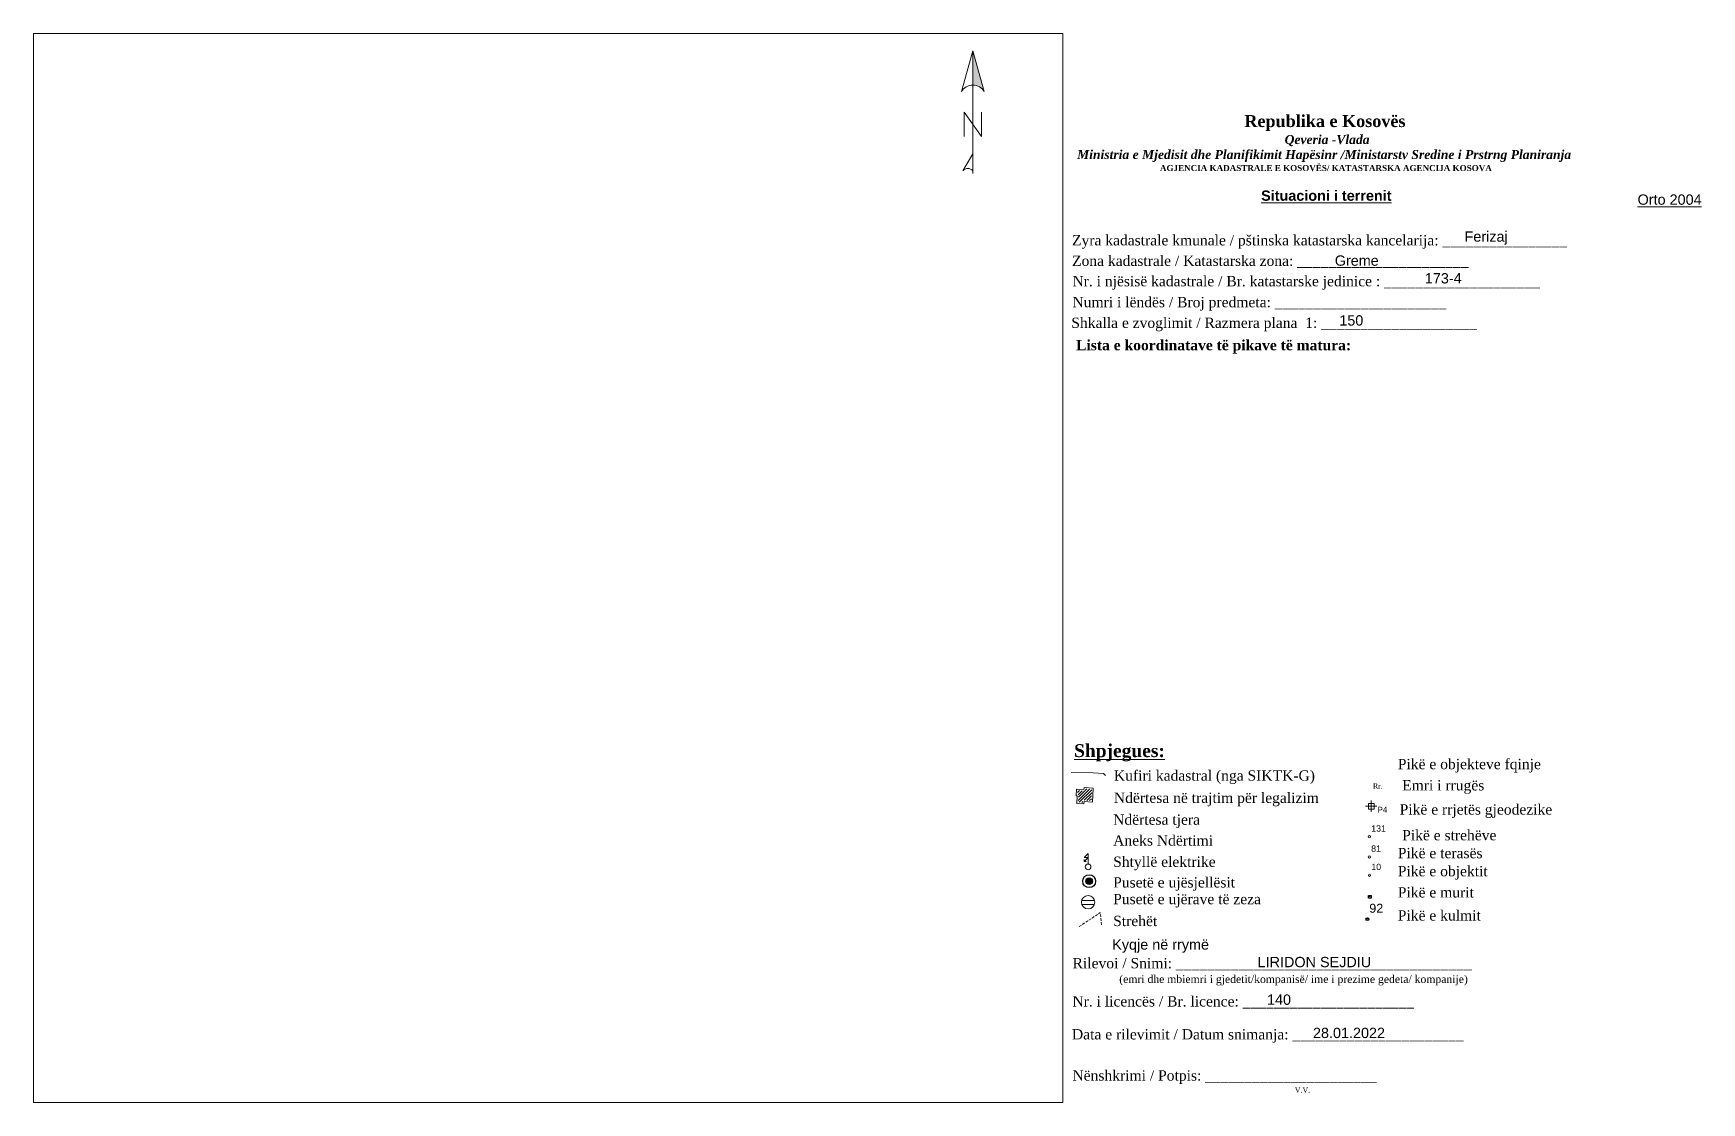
# Paper-space layout 'situacioni' of a CAD drawing. Header units: metres. Extents: x 1 to 324, y 1 to 208.
import ezdxf

# ---------------------------------------------------------------- set-up
doc = ezdxf.new("R2010")
doc.units = ezdxf.units.M
doc.linetypes.add('DASHED', pattern=[0.75, 0.5, -0.25])
doc.layers.get('0').update_dxf_attribs({"lineweight": 0})
for name, color, linetype, lineweight in [('Etazha 0 pikat111', 1, 'Continuous', 0), ('Etazha 0 terasa', 6, 'Continuous', 0), ('kati 0', 1, 'Continuous', 0), ('Korniza e jashtme', 7, 'Continuous', 0), ('kyqje ujselles', 5, 'Continuous', 0), ('Parcela kadastrale', 7, 'Continuous', 0), ('Pikat kulm', 85, 'Continuous', 0), ('pikat rrjet', 7, 'Continuous', 0), ('Puset fekali', 30, 'Continuous', 0), ('shkallet pikat', 113, 'Continuous', 0), ('Shtyll elektrike', 7, 'Continuous', 0), ('streha', 233, 'Continuous', 0)]:
    doc.layers.add(name, color=color, linetype=linetype, lineweight=lineweight)
doc.styles.get("Standard").update_dxf_attribs({"font": 'arial.ttf'})

# ---------------------------------------------------------------- blocks, each defined once
blk = doc.blocks.new('*U10')
at = {"linetype": 'ByBlock', "lineweight": -2}
blk.add_hatch(color=0, dxfattribs=at).paths.add_polyline_path([(0, 562), (0, 301, -0.269143), (87, 250)])
at = {"color": 0, "linetype": 'ByBlock', "lineweight": -2}
for points in [[(87, 250, 0.580323), (-87, 250), (0, 562), (87, 250), (0, 562), (0, 300)], [(0, -356, 0.5), (-75, -356), (0, -225)]]:
    blk.add_lwpolyline(points, format="xyb", dxfattribs=at)
for points in [[(0, -375), (0, 562)], [(-66, -94), (-66, 94), (66, -94), (66, 94)]]:
    blk.add_lwpolyline(points, dxfattribs=at)
blk = doc.blocks.new('*X0')
for p, q in [((69.5, 22.78), (70, 22.78)), ((69.5, 22.75), (70, 22.75)), ((69.5, 22.72), (70, 22.72)), ((69.51, 22.81), (69.99, 22.81)), ((69.51, 22.69), (69.99, 22.69)), ((69.52, 22.84), (69.98, 22.84)), ((69.52, 22.66), (69.98, 22.66)), ((69.53, 22.88), (69.97, 22.88)), ((69.53, 22.62), (69.97, 22.62)), ((69.55, 22.91), (69.95, 22.91)), ((69.55, 22.59), (69.95, 22.59)), ((69.58, 22.94), (69.92, 22.94)), ((69.58, 22.56), (69.92, 22.56)), ((69.63, 22.97), (69.87, 22.97)), ((69.63, 22.53), (69.87, 22.53))]:
    blk.add_line(p, q)
blk = doc.blocks.new('Drill Hole')
at = {"color": 0, "linetype": 'ByBlock', "lineweight": -2}
for radius in [0.05, 0.025]:
    blk.add_circle((0, 0), radius, dxfattribs=at)
at = {"color": 0, "linetype": 'ByBlock', "lineweight": -2, "xscale": 0.1000000000000227, "yscale": 0.1000000000000227, "zscale": 0.1000000000000227}
blk.add_blockref('*X0', (-6.975, -2.275), dxfattribs=at)
blk = doc.blocks.new('Settling Basin - PK ujrat e zeza')
at = {"color": 21, "lineweight": 0, "flags": 128}
for points in [[(-0.95, 0.27), (0.96, 0.27)], [(-0.95, -0.33), (0.96, -0.33)]]:
    blk.add_lwpolyline(points, dxfattribs=at)
at = {"color": 21, "lineweight": 0}
blk.add_circle((0, 0), 1, dxfattribs=at)
blk = doc.blocks.new('Puset_Kan_Atmosferik')
blk.add_blockref('Settling Basin - PK ujrat e zeza', (0, 0))
blk = doc.blocks.new('Pole electricity_ Shtyllë Elekrike Druri - tension i lartë')
at = {"color": 1, "linetype": 'ByBlock', "lineweight": 0, "flags": 128}
for points in [[(0, 0.5), (0, 2.35), (-0.7, 1.65), (0, 1.65), (-0.7, 0.95)], [(-0.35, 0.95), (-0.7, 0.95), (-0.7, 1.3)]]:
    blk.add_lwpolyline(points, dxfattribs=at)
at = {"color": 1, "linetype": 'ByBlock', "lineweight": 0}
blk.add_circle((0, 0), 0.5, dxfattribs=at)
blk = doc.blocks.new('Shtylle_Elekrike_Druri')
at = {"color": 1, "lineweight": 0}
blk.add_blockref('Pole electricity_ Shtyllë Elekrike Druri - tension i lartë', (0, 0), dxfattribs=at)
blk = doc.blocks.new('*U18')
at = {"color": 0, "linetype": 'ByBlock', "lineweight": -2}
for p, q in [((-1, 0), (1, 0)), ((0, -1), (0, 1))]:
    blk.add_line(p, q, dxfattribs=at)
blk.add_lwpolyline([(-0.5, -0.5), (-0.5, 0.5), (0.5, 0.5), (0.5, -0.5)], close=True, dxfattribs=at)
blk = doc.blocks.new('*U19', base_point=(325.17, 76.16, 619.2))
at = {"layer": 'pikat rrjet', "linetype": 'ByBlock', "insert": (326.41, 76.05), "char_height": 1.106, "attachment_point": 1}
blk.add_mtext('{\\C137;P4}', dxfattribs=at)
blk = doc.blocks.new('*U20', base_point=(325.17, 76.16, 619.2))
at = {"layer": 'pikat rrjet', "color": 93, "linetype": 'ByBlock', "lineweight": -2}
blk.add_blockref('*U19', (325.17, 76.16, 619.2), dxfattribs=at)
blk = doc.blocks.new('*U21', base_point=(325.17, 76.16, 619.2))
at = {"layer": 'pikat rrjet', "color": 93, "linetype": 'ByBlock', "lineweight": -2, "xscale": 1.106239888375725, "yscale": 1.106239888375725, "zscale": 1.106239888375725}
blk.add_blockref('*U18', (325.17, 76.16, 619.2), dxfattribs=at)
at = {"layer": 'pikat rrjet', "color": 93, "linetype": 'ByBlock', "lineweight": -2}
blk.add_blockref('*U20', (325.17, 76.16, 619.2), dxfattribs=at)
blk = doc.blocks.new('*U17')
at = {"color": 0, "linetype": 'ByBlock', "lineweight": -2}
blk.add_line((0, 0), (0, 0), dxfattribs=at)
blk.add_circle((0, 0), 0.5, dxfattribs=at)
blk = doc.blocks.new('*U22', base_point=(336.16, 80.43, 619.62))
at = {"layer": 'shkallet pikat', "linetype": 'ByBlock', "insert": (336.52, 81.43), "char_height": 1.217, "attachment_point": 7}
blk.add_mtext('131', dxfattribs=at)
blk = doc.blocks.new('*U23', base_point=(336.16, 80.43, 619.62))
at = {"layer": 'shkallet pikat', "linetype": 'ByBlock', "lineweight": -2}
blk.add_blockref('*U22', (336.16, 80.43, 619.62), dxfattribs=at)
blk = doc.blocks.new('*U24', base_point=(336.16, 80.43, 619.62))
at = {"layer": 'shkallet pikat', "linetype": 'ByBlock', "lineweight": -2}
blk.add_blockref('*U23', (336.16, 80.43, 619.62), dxfattribs=at)
at = {"layer": 'shkallet pikat', "linetype": 'ByBlock', "lineweight": -2, "xscale": 0.4424959465003714, "yscale": 0.4424959465003714, "zscale": 0.4424959465003714}
blk.add_blockref('*U17', (336.16, 80.43, 619.62), dxfattribs=at)
blk = doc.blocks.new('*U25', base_point=(344.98, 90.05, 619.9))
at = {"layer": 'Etazha 0 terasa', "linetype": 'ByBlock', "insert": (345.34, 91.04), "char_height": 1.217, "attachment_point": 7}
blk.add_mtext('81', dxfattribs=at)
blk = doc.blocks.new('*U26', base_point=(344.98, 90.05, 619.9))
at = {"layer": 'Etazha 0 terasa', "linetype": 'ByBlock', "lineweight": -2}
blk.add_blockref('*U25', (344.98, 90.05, 619.9), dxfattribs=at)
blk = doc.blocks.new('*U27', base_point=(344.98, 90.05, 619.9))
at = {"layer": 'Etazha 0 terasa', "linetype": 'ByBlock', "lineweight": -2}
blk.add_blockref('*U26', (344.98, 90.05, 619.9), dxfattribs=at)
at = {"layer": 'Etazha 0 terasa', "linetype": 'ByBlock', "lineweight": -2, "xscale": 0.4424959465003714, "yscale": 0.4424959465003714, "zscale": 0.4424959465003714}
blk.add_blockref('*U17', (344.98, 90.05, 619.9), dxfattribs=at)
blk = doc.blocks.new('*U28', base_point=(342.04, 86.06, 620.6))
at = {"layer": 'Etazha 0 pikat111', "linetype": 'ByBlock', "insert": (342.4, 87.06), "char_height": 1.217, "attachment_point": 7}
blk.add_mtext('10', dxfattribs=at)
blk = doc.blocks.new('*U29', base_point=(342.04, 86.06, 620.6))
at = {"layer": 'Etazha 0 pikat111', "linetype": 'ByBlock', "lineweight": -2}
blk.add_blockref('*U28', (342.04, 86.06, 620.6), dxfattribs=at)
blk = doc.blocks.new('*U30', base_point=(342.04, 86.06, 620.6))
at = {"layer": 'Etazha 0 pikat111', "linetype": 'ByBlock', "lineweight": -2}
blk.add_blockref('*U29', (342.04, 86.06, 620.6), dxfattribs=at)
at = {"layer": 'Etazha 0 pikat111', "linetype": 'ByBlock', "lineweight": -2, "xscale": 0.4424959465003714, "yscale": 0.4424959465003714, "zscale": 0.4424959465003714}
blk.add_blockref('*U17', (342.04, 86.06, 620.6), dxfattribs=at)
blk = doc.blocks.new('*U31')
at = {"color": 0, "linetype": 'ByBlock', "lineweight": -2}
blk.add_line((0, 0), (0, 0.5), dxfattribs=at)
blk.add_lwpolyline([(-0.5, -0.5), (-0.5, 0.5), (0.5, 0.5), (0.5, -0.5)], close=True, dxfattribs=at)
blk = doc.blocks.new('*U32')
at = {"color": 0, "linetype": 'ByBlock', "lineweight": -2}
blk.add_line((0, 0), (0, 0.5), dxfattribs=at)
blk.add_circle((0, 0), 0.5, dxfattribs=at)
blk = doc.blocks.new('*U33', base_point=(330.2, 60.77, 582.29))
at = {"layer": 'Pikat kulm', "linetype": 'ByBlock', "insert": (330.75, 62.57, 582.29), "char_height": 2.54, "attachment_point": 7}
blk.add_mtext('92', dxfattribs=at)
blk = doc.blocks.new('*U34', base_point=(330.2, 60.77, 582.29))
at = {"color": 97, "linetype": 'ByBlock', "lineweight": -2}
blk.add_blockref('*U33', (330.2, 60.77, 582.29), dxfattribs=at)

psp = doc.layouts.new('situacioni')

# ---------------------------------------------------------------- hatches: boundary and pattern name
at = {"layer": 'kati 0'}
h = psp.add_hatch(dxfattribs=at)
h.set_pattern_fill('ANSI31', color=256, scale=0.124587)
h.set_pattern_definition([(45, (-1871449.24035, -1176172.6955), (-0.27970504433, 0.27970504433), [])])
h.paths.add_polyline_path([(205.92, 61.38), (204.65, 61.48), (204.62, 61.07), (203.19, 61.17), (203.13, 60.36), (203.36, 60.34), (203.25, 58.89), (204.16, 58.84), (204.22, 59.31), (205.81, 59.18)])

# ---------------------------------------------------------------- linework, layer by layer
at = {"layer": 'kati 0', "color": 7, "linetype": 'Continuous', "lineweight": 13}
psp.add_lwpolyline([(206.18, 61.61), (206.04, 58.91), (204.44, 59.04), (204.37, 58.57), (202.98, 58.66), (203.09, 60.11), (202.86, 60.12), (202.96, 61.44), (204.39, 61.33), (204.43, 61.74)], close=True, dxfattribs=at)
at = {"layer": 'Parcela kadastrale', "flags": 128}
psp.add_lwpolyline([(201.88, 64.64), (206.18, 64.58), (208.18, 64.49), (208.56, 64.06)], dxfattribs=at)
at = {"layer": 'streha', "linetype": 'DASHED', "flags": 128}
psp.add_lwpolyline([(203.46, 34.77), (206.07, 36.46), (207.56, 37.46), (207.8, 34.93)], dxfattribs=at)

# ---------------------------------------------------------------- block references
at = {"xscale": 0.0254, "yscale": 0.0254, "zscale": 0.0254}
psp.add_blockref('*U10', (182.81, 190.45), dxfattribs=at)
at = {"color": 25, "linetype": 'ByBlock', "lineweight": -2, "xscale": 0.5349036802561625, "yscale": 0.5349036802561625, "zscale": 0.5349036802561625}
psp.add_blockref('*U31', (259.85, 40.52, 383.3), dxfattribs=at)
at = {"color": 97, "linetype": 'ByBlock', "lineweight": -2}
for name, xscale, yscale, zscale in [('*U34', 0.6832216011425329, 0.6832216011425329, 0.6832216011425329), ('*U32', 0.5465772699824809, 0.5465772699824809, 0.5465772699824809)]:
    psp.add_blockref(name, (259.38, 36.19, 397.83), dxfattribs=dict(at, xscale=xscale, yscale=yscale, zscale=zscale))
at = {"layer": 'Etazha 0 pikat111'}
psp.add_blockref('*U30', (259.79, 44.71, 620.6), dxfattribs=at)
at = {"layer": 'Etazha 0 terasa'}
psp.add_blockref('*U27', (259.76, 48.28, 619.9), dxfattribs=at)
at = {"layer": 'kyqje ujselles', "color": 0, "linetype": 'ByBlock', "lineweight": -2, "xscale": 24.999995000001, "yscale": 24.999995000001, "zscale": 24.999995000001}
psp.add_blockref('Drill Hole', (205.4, 43.56, 619.52), dxfattribs=at)
at = {"layer": 'pikat rrjet'}
psp.add_blockref('*U21', (260.12, 58.11, 619.2), dxfattribs=at)
at = {"layer": 'Puset fekali', "color": 0, "linetype": 'ByBlock', "lineweight": -2, "xscale": 1.298461642721147, "yscale": 1.298461642721147, "zscale": 1.298461642721147}
psp.add_blockref('Puset_Kan_Atmosferik', (205.2, 39.48, 459.81), dxfattribs=at)
at = {"layer": 'shkallet pikat'}
psp.add_blockref('*U24', (259.78, 52.18, 619.62), dxfattribs=at)
at = {"layer": 'Shtyll elektrike', "color": 0, "linetype": 'ByBlock', "lineweight": -2, "xscale": 1.102172484047922, "yscale": 1.102172484047922, "zscale": 1.102172484047922}
psp.add_blockref('Shtylle_Elekrike_Druri', (205.2, 46.34, 326.06), dxfattribs=at)

# ---------------------------------------------------------------- texts
for s, p in [('%%UOrto 2004', (311.81, 174.85)), ('Greme', (253.05, 163.01)), ('173-4', (270.53, 159.57)), ('150', (253.93, 151.4)), ('Kyqje në rrymë', (209.87, 30.27)), ('LIRIDON SEJDIU', (238.08, 26.87)), ('140  ', (239.9, 19.58)), ('28.01.2022', (248.82, 13.12))]:
    psp.add_text(s, height=2).set_placement(p)
at = {"attachment_point": 1}
for s, insert, char_height, width in [('{\\fBook Antiqua|b1|i0|c0|p18;\\H1.3333x;\\W9.4004;          \\W1;Republika e Kosovës\\fTimes New Roman|b1|i0|c0|p18;\\P\\fBook Antiqua|b1|i1|c0|p18;\\H0.75x;\\W9.7992;              \\W1;Qeveria -Vlada\\P\\fTimes New Roman|b1|i1|c0|p18;\\W9.5167;        \\W1;Ministria e Mjedisit dhe Planifikimit Hapësinr /Ministarstv Sredine i Prstrng Planiranja\\P\\fBook Antiqua|b1|i0|c0|p18;\\H0.66668x;\\W9.4224;                \\W1;AGJENCIA KADASTRALE E KOSOVËS/ KATASTARSKA AGENCIJA KOSOVA}', (152.85, 192.26), 1.74651, 191.8237), ('{\\fArial|b1|i0|c0|p34;\\LSituacioni i terrenit }', (238.76, 177.62), 2, 26.5502), ('{\\fTimes New Roman|b0|i0|c0|p18; Zyra kadastrale kmunale / pštinska katastarska kancelarija: ________________}', (201.31, 168.96), 2, 114.6874), ('Ferizaj', (278.23, 169.68), 2, 24.6598), ('{\\fTimes New Roman|b0|i0|c0|p18; Zona kadastrale / Katastarska zona: ______________________}', (201.32, 164.98), 2, 83.344), ('{\\fTimes New Roman|b0|i0|c0|p18;Nr. i njësisë kadastrale / Br. katastarske jedinice : ____________________}', (202.15, 161.02), 2, 98.5379), ('{\\fTimes New Roman|b0|i0|c0|p18; Numri i lëndës / Broj predmeta: ______________________}', (201.4, 156.95), 2, 83.344), ('{\\fTimes New Roman|b0|i0|c0|p18; Shkalla e zvoglimit / Razmera plana  1: ____________________}', (201.18, 152.94), 2, 98.5379), ('{\\fTimes New Roman|b1|i0|c0|p18;Lista e koordinatave të pikave të matura:}', (202.86, 148.6), 2, 98.5379), ('{\\fTimes New Roman|b1|i0|c0|p18;\\LShpjegues:}', (202.47, 70.15), 2.5, 98.5379), ('{\\fTimes New Roman|b0|i0|c0|p18;Kufiri kadastral (nga SIKTK-G)}', (210.2, 65.07), 2, 98.5379), ('{\\fTimes New Roman|b0|i0|c0|p18;Pikë e objekteve fqinje}', (265.28, 67.3, -3193.16), 2, 98.5379), ('{\\fTimes New Roman|b0|i0|c0|p18;Rr.}', (260.46, 62.54, -1596.58), 1, 98.5379), ('{\\fTimes New Roman|b0|i0|c0|p18;Emri i rrugës }', (266.13, 63.18, -1596.58), 2, 98.5379), ('{\\fTimes New Roman|b0|i0|c0|p18;Ndërtesa në trajtim për legalizim}', (210.2, 60.75), 2, 98.5379), ('{\\fTimes New Roman|b0|i0|c0|p18;Pikë e rrjetës gjeodezike}', (265.64, 58.49, -1596.58), 2, 98.5379), ('{\\fTimes New Roman|b0|i0|c0|p18;Ndërtesa tjera}', (210.05, 56.52), 2, 98.5379), ('{\\fTimes New Roman|b0|i0|c0|p18;Aneks Ndërtimi}', (210.05, 52.47), 2, 98.5379), ('{\\fTimes New Roman|b0|i0|c0|p18;Pikë e strehëve}', (266.13, 53.49, -1596.58), 2, 98.5379), ('{\\fTimes New Roman|b0|i0|c0|p18;Pikë e terasës}', (265.28, 50.02, -3193.16), 2, 98.5379), ('{\\fTimes New Roman|b0|i0|c0|p18;Shtyllë elektrike}', (210.05, 48.34), 2, 98.5379), ('{\\fTimes New Roman|b0|i0|c0|p18;Pikë e objektit}', (265.28, 46.51, -3193.16), 2, 98.5379), ('{\\fTimes New Roman|b0|i0|c0|p18;Pusetë e ujësjellësit}', (210.05, 44.34), 2, 98.5379), ('{\\fTimes New Roman|b0|i0|c0|p18;Pikë e murit}', (265.28, 42.4, -3193.16), 2, 98.5379), ('{\\fTimes New Roman|b0|i0|c0|p18;Pusetë e ujërave të zeza}', (210.05, 41.1), 2, 98.5379), ('{\\fTimes New Roman|b0|i0|c0|p18;Strehët}', (210.05, 36.85), 2, 98.5379), ('{\\fTimes New Roman|b0|i0|c0|p18;Pikë e kulmit}', (265.28, 37.92, -3193.16), 2, 98.5379), ('{\\fTimes New Roman|b0|i0|c0|p18; Rilevoi / Snimi: ______________________________________\\P             \\H0.75x;(emri dhe mbiemri i gjedetit/kompanisë/ ime i prezime gedeta/ kompanije)}', (201.42, 28.65), 2, 87.3883), ('{\\fTimes New Roman|b0|i0|c0|p18; Nr. i licencës / Br. licence: ______________________\\P                                }', (201.39, 21.24), 2, 83.344), ('{\\fTimes New Roman|b0|i0|c0|p18; Data e rilevimit / Datum snimanja: ______________________\\P                                 }', (201.3, 14.85), 2, 83.344), ('{\\fTimes New Roman|b0|i0|c0|p18; Nënshkrimi / Potpis: ______________________\\P\\H0.5x;                                                                                                                   V.V.\\P\\H2.00001x;                                ', (201.4, 6.86), 2, 83.344)]:
    psp.add_mtext(s, dxfattribs=dict(at, insert=insert, char_height=char_height, width=width))

# ---------------------------------------------------------------- viewports
at = {"layer": 'Korniza e jashtme', "view_target_point": (7499131.095, 4689980.516), "view_twist_angle": 360}
psp.add_viewport(center=(100.41, 104.35), size=(199.74, 207.529), view_center_point=(13773.729, -1783.926), view_height=31.1294, dxfattribs=at)

doc.saveas('drawing.dxf')
